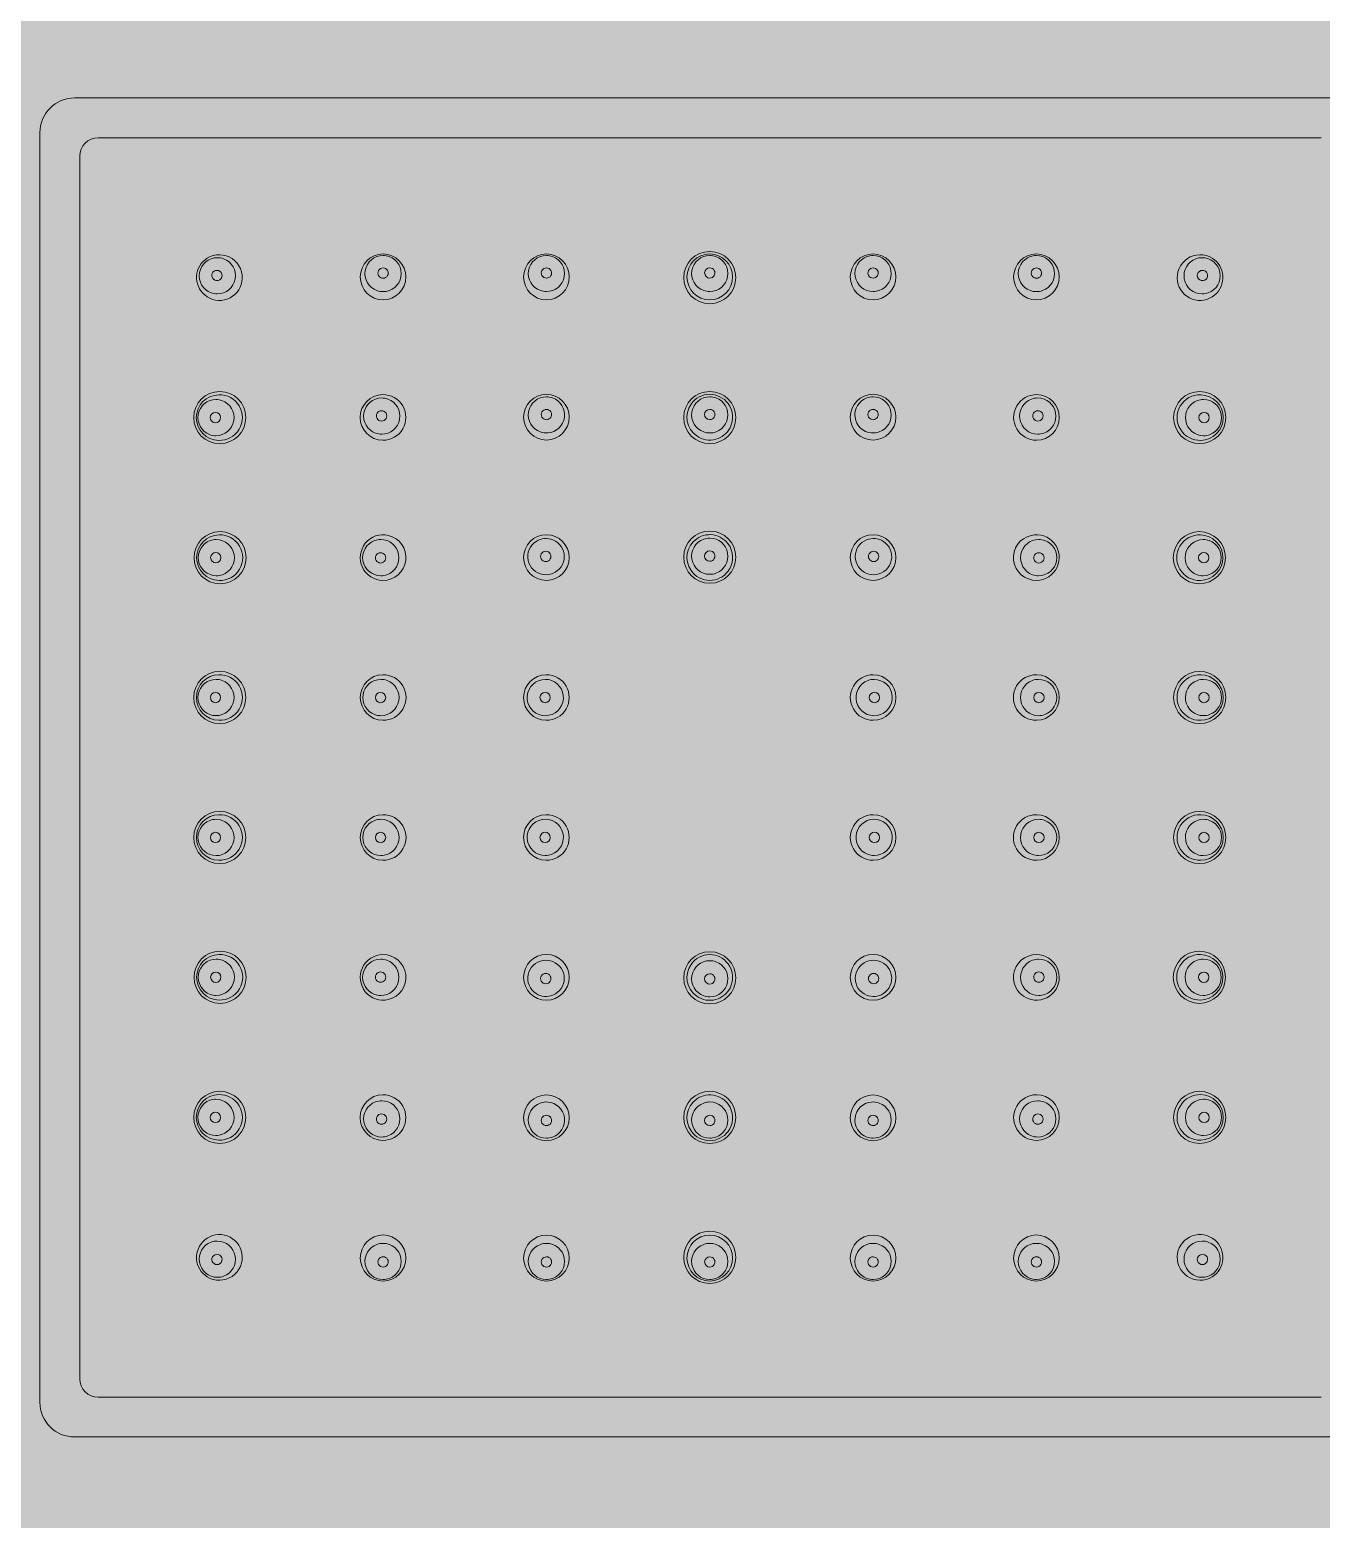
# Model space of a CAD drawing. Header units: metres. Extents: x 113 to 2416, y -346 to 476.
# Drawn here: x 223.4146 to 223.5, y -164.1676 to -164.069 of the extents above; entities that cross this region are included whole.
import ezdxf

# ---------------------------------------------------------------- set-up
doc = ezdxf.new("R2010")
doc.units = ezdxf.units.M
doc.linetypes.add('0', pattern=[0])
doc.layers.get('0').update_dxf_attribs({"color": 250, "linetype": '0', "lineweight": 20})
doc.layers.add('baños', color=140, linetype='Continuous', lineweight=0)
doc.layers.add('SE-3', color=253, linetype='Continuous', lineweight=5)
doc.styles.get("Standard").update_dxf_attribs({"font": 'arial.ttf', "height": 0.1875})

# ---------------------------------------------------------------- blocks, each defined once
blk = doc.blocks.new('A$C3bae67db')
at = {"layer": 'baños'}
for p, q in [((0.05567767941755619, 0.142043857970684), (0.05567767969631632, 0.05795731748658994)), ((0.1443225757108735, 0.142043857970684), (0.1443225754321134, 0.05795731748658994)), ((0.05830638234982644, 0.1404659088862488), (0.05830638234982644, 0.05953413947369057)), ((0.1416938727786032, 0.1404659088862488), (0.1416938727786032, 0.05953413947369057)), ((0.05953425239812304, 0.05830626942536554), (0.1404660027303066, 0.05830626942536554)), ((0.05795743052766511, 0.05567756672882496), (0.1420428246007646, 0.05567756672882496))]:
    blk.add_line(p, q, dxfattribs=at)
for centre, radius in [((0.0768350682250798, 0.1324260433361175), 0.001726273626168971), ((0.0861115584927461, 0.1324036510537141), 0.001726273626168971), ((0.09536712332959496, 0.1324260433361175), 0.001726273626168971), ((0.1046331317988347, 0.1324260433361175), 0.001726273626168971), ((0.1138886966356836, 0.1324036510537141), 0.001726273626168971), ((0.1231651869033499, 0.1324260433361175), 0.001726273626168971), ((0.09537011069431856, 0.1108947767265462), 0.0003427381330779128), ((0.1046301444341111, 0.1108947767265462), 0.0003427381330779128), ((0.06756904067282221, 0.1000025628189221), 0.001726273626168971), ((0.0768350682250798, 0.1000025628189221), 0.001726273626168971), ((0.08607355345083079, 0.1000025633621178), 0.001726273626168971), ((0.1139267016775989, 0.1000025633621178), 0.001726273626168971), ((0.1231651869033499, 0.1000025628189221), 0.001726273626168971), ((0.1324312144556075, 0.1000025628189221), 0.001726273626168971), ((0.09537011069431856, 0.0891052716333931), 0.0003427381330779128), ((0.1046301444341111, 0.0891052716333931), 0.0003427381330779128), ((0.0768350682250798, 0.0675740050237934), 0.001726273626168971), ((0.0861115584927461, 0.06759639730619682), 0.001726273626168971), ((0.09536712332959496, 0.0675740050237934), 0.001726273626168971), ((0.1046331317988347, 0.0675740050237934), 0.001726273626168971), ((0.1138886966356836, 0.06759639730619682), 0.001726273626168971), ((0.1231651869033499, 0.0675740050237934), 0.001726273626168971)]:
    blk.add_circle(centre, radius, dxfattribs=at)
for centre, radius, start, end in [((0.06757577863658071, 0.132457578697931), 0.001521988814155353, 148.366663832522, 279.4518474387844), ((0.06744956593814777, 0.1325836751423921), 0.001200821812368165, 19.98354941315338, 180.0929165922669), ((0.06755888616902439, 0.1324522226109579), 0.001510474982378461, 39.79127587580216, 147.8576029366483), ((0.06757360806199131, 0.1324412776402468), 0.001506273214753162, 279.6351170446447, 40.46958004635466), ((0.07683595447673497, 0.1324698972235225), 0.001508167584307319, 0.9001850982253351, 179.1011506184335), ((0.07683789637843574, 0.1326707190876775), 0.001202478864778748, 20.04951967974894, 179.640957565026), ((0.08611067224109092, 0.1324475049410907), 0.001508167584307319, 0.8988493815665013, 179.0998149017747), ((0.08610873033916278, 0.1326483268052456), 0.001202478864778748, 0.3590424349740219, 159.9504803202511), ((0.09536732368673029, 0.1324678004718223), 0.001508175294152605, 0.896473032322938, 179.1038122815197), ((0.09536844225425511, 0.13266643263281), 0.001202467430117421, 20.04733987539626, 179.6512744404281), ((0.1046329314416994, 0.1324678004718223), 0.001508175294152605, 0.8961877184802615, 179.1035269676771), ((0.1046318128741746, 0.13266643263281), 0.001202467430117421, 0.3487255595719368, 159.9526601246038), ((0.1138895828873387, 0.1324475049410907), 0.001508167584307319, 0.9001850982253351, 179.1011506184335), ((0.1138915247892669, 0.1326483268052456), 0.001202478864778748, 20.04951967974894, 179.640957565026), ((0.1231643006516947, 0.1324698972235225), 0.001508167584307319, 0.8988493815665013, 179.0998149017747), ((0.1231623587499939, 0.1326707190876775), 0.001202478864778748, 0.3590424349740219, 159.9504803202511), ((0.1324266470664384, 0.1324412776402468), 0.001506273214753162, 139.5304199536453, 260.3648829553553), ((0.1324413689594053, 0.1324522226109579), 0.001510474982378461, 32.1423970633517, 140.2087241241978), ((0.1325506891902819, 0.1325836751423921), 0.001200821812368165, 359.9070834077331, 160.0164505868466), ((0.132424476491849, 0.132457578697931), 0.001521988814155353, 260.5481525612156, 31.633336167478), ((0.06744492393198698, 0.1325816052425566), 0.00119617823364954, 179.9941310564692, 199.6485422794375), ((0.06744739869321847, 0.1325884322095234), 0.001200817506817739, 199.9156134316533, 0.09317299457435906), ((0.06742947758010587, 0.1326069054866466), 0.0003417448353014675, 144.1962748123012, 216.5408433824308), ((0.06743122423284831, 0.1326063921405805), 0.0003434622621792048, 80.36180667197289, 144.2972788445857), ((0.06742879027405024, 0.1326072964444833), 0.0003414261719296849, 216.6622272733104, 290.466407909324), ((0.06743161916568852, 0.1326093671298381), 0.000340463161306216, 6.43826669501083, 80.34350834063362), ((0.06742884736917176, 0.1326092437337465), 0.0003432313649668054, 290.3438179429309, 6.406851776727837), ((0.06745204315046749, 0.1325905084226164), 0.001196171468180108, 359.9940856858029, 19.71649711018825), ((0.07683599266800911, 0.1324400996429844), 0.001508967363600021, 177.9698192432843, 2.177052033884066), ((0.07682412820707896, 0.1326783000023326), 0.001188687084480606, 180.0022010002266, 199.6794990756158), ((0.0768361336767498, 0.1326856574057658), 0.001202472454991783, 199.8169514147223, 359.6410310933491), ((0.07683718307652043, 0.1327118830991409), 0.0003427216785174244, 0.3254488414049065, 179.6683356267581), ((0.07683718328979694, 0.1327158136802709), 0.0003427216785175545, 180.3254488415971, 359.6683356265643), ((0.07684987977717128, 0.1326780761858615), 0.001188702755491038, 0.00229199929753495, 19.9144172177911), ((0.08611063404958941, 0.1324177073605526), 0.001508967363600021, 177.8229479661159, 2.030180756715632), ((0.08609674694065461, 0.1326556839034581), 0.001188702755491038, 160.0855827822089, 179.9977080007025), ((0.0861104930410761, 0.1326632651233624), 0.001202472454991783, 180.358968906651, 340.1830485852777), ((0.08610944364107809, 0.1326894908167375), 0.0003427216785174244, 0.3316643732419094, 179.6745511585951), ((0.08610944342802895, 0.1326934213978674), 0.0003427216785175545, 180.3316643734357, 359.6745511584029), ((0.08612249851051956, 0.1326559077199008), 0.001188687084480606, 340.3205009243842, 359.9977989997734), ((0.09536732375926249, 0.1324387187907732), 0.001508910434373833, 177.9996003974604, 2.000684916435894), ((0.09535497519681257, 0.1326737943519944), 0.001188978101211688, 180.0020748071833, 199.6793677201801), ((0.09536676056376336, 0.1326806855676281), 0.001202398407140004, 199.7994449916714, 359.6681591336498), ((0.09536760707254643, 0.1327070384189639), 0.0003427214496652206, 0.3198416913579096, 179.6787560475), ((0.09536760711961279, 0.1327108731286089), 0.0003427214496676189, 180.3198417624976, 359.6787559762951), ((0.09538014580965637, 0.1326736768283112), 0.001188992995398989, 0.002160217887124121, 19.91273335855645), ((0.1046329313691672, 0.1324387187907732), 0.001508910434373833, 177.9993150835641, 2.000399602539628), ((0.1046201093187733, 0.1326736768283112), 0.001188992995398989, 160.0872666414435, 179.9978397821129), ((0.1046334945648937, 0.1326806855676281), 0.001202398407140004, 180.3318408663502, 340.2005550083285), ((0.1046326480558832, 0.1327070384189639), 0.0003427214496652206, 0.3212439525000475, 179.6801583086421), ((0.1046326480088169, 0.1327108731286089), 0.0003427214496676189, 180.3212440237049, 359.6801582375024), ((0.1046452799316171, 0.1326737943519944), 0.001188978101211688, 340.3206322798199, 359.9979251928167), ((0.1138896210788403, 0.1324177073605526), 0.001508967363600021, 177.9698192432843, 2.177052033884066), ((0.1138777566179101, 0.1326559077199008), 0.001188687084480606, 180.0022010002266, 199.6794990756158), ((0.1138897620873536, 0.1326632651233624), 0.001202472454991783, 199.8169514147223, 359.6410310933491), ((0.1138908114873516, 0.1326894908167375), 0.0003427216785174244, 0.3254488414049065, 179.6683356267581), ((0.1138908117004007, 0.1326934213978674), 0.0003427216785175545, 180.3254488415971, 359.6683356265643), ((0.1139035081880024, 0.1326556839034581), 0.001188702755491038, 0.00229199929753495, 19.9144172177911), ((0.1231642624604206, 0.1324400996429844), 0.001508967363600021, 177.8229479661159, 2.030180756715632), ((0.1231503753512584, 0.1326780761858615), 0.001188702755491038, 160.0855827822089, 179.9977080007025), ((0.1231641214516799, 0.1326856574057658), 0.001202472454991783, 180.358968906651, 340.1830485852777), ((0.1231630720519092, 0.1327118830991409), 0.0003427216785174244, 0.3316643732419094, 179.6745511585951), ((0.1231630718386327, 0.1327158136802709), 0.0003427216785175545, 180.3316643734357, 359.6745511584029), ((0.1231761269213507, 0.1326783000023326), 0.001188687084480606, 340.3205009243842, 359.9977989997734), ((0.1325528564352112, 0.1325884322095234), 0.001200817506817739, 179.9068270054256, 340.0843865683467), ((0.1325482119779622, 0.1325905084226164), 0.001196171468180108, 160.2835028898118, 180.0059143141971), ((0.1325714077592579, 0.1326092437337465), 0.0003432313649668054, 173.5931482232722, 249.6561820570691), ((0.1325686359629685, 0.1326093671298381), 0.000340463161306216, 99.65649165936632, 173.5617333049892), ((0.1325714648543794, 0.1326072964444833), 0.0003414261719296849, 249.5335920906758, 323.3377727266896), ((0.1325690308955814, 0.1326063921405805), 0.0003434622621792048, 35.70272115541425, 99.63819332802713), ((0.1325707775483238, 0.1326069054866466), 0.0003417448353014675, 323.4591566175691, 35.80372518769882), ((0.1325553311964427, 0.1325816052425566), 0.00119617823364954, 340.3514577205625, 0.005868943530813565), ((0.0675262201329474, 0.1216022853915248), 0.001523564837230641, 0.572643303545837, 179.4250678076633), ((0.06730147437173173, 0.1216258576544575), 0.00119389333313216, 19.32997812112687, 180.3589489030435), ((0.07682554874776315, 0.121623541393852), 0.001510641993610608, 0.5139883427186024, 179.4190526749139), ((0.07673755557897266, 0.1217059849352253), 0.001200928035992184, 19.83266307732577, 180.07419896696), ((0.08610123918919044, 0.1216200011498572), 0.001509211767642307, 0.7561059737710158, 193.171467770371), ((0.08610701457195091, 0.1217689559613504), 0.001200928035992184, 359.92580103304, 160.1673369226743), ((0.09536749544457734, 0.1216208806547101), 0.001508369991397104, 0.7108807457131594, 179.2900072567805), ((0.0953689405916407, 0.1217577368242573), 0.001201973046303671, 19.915328080069, 179.8397393457669), ((0.1046327596838523, 0.1216208806547101), 0.001508369991397104, 0.7099927432194744, 179.2891192542869), ((0.104631314536789, 0.1217577368242573), 0.001201973046303671, 0.1602606542315242, 160.084671919931), ((0.1138990159392392, 0.1216200011498572), 0.001509211767642307, 346.828532229629, 179.243894026229), ((0.1138932405564788, 0.1217689559613504), 0.001200928035992184, 19.83266307732577, 180.07419896696), ((0.1231747063806665, 0.121623541393852), 0.001510641993610608, 0.5809473250861245, 179.4860116572814), ((0.123262699549457, 0.1217059849352253), 0.001200928035992184, 359.92580103304, 160.1673369226743), ((0.1324740349954823, 0.1216022853915248), 0.001523564837230641, 0.5749321923366639, 179.4273566964525), ((0.1326987807566979, 0.1216258576544575), 0.00119389333313216, 359.6410510969565, 160.6700218788731), ((0.06752622073366865, 0.1216323613833694), 0.001523560504830024, 180.5561373689593, 359.441573742277), ((0.06731527943469473, 0.1216183202511658), 0.00120767496975197, 179.997253034212, 199.4671047486143), ((0.06730323483333223, 0.1216110324051769), 0.001193893552601191, 199.3299870384885, 0.3617157200806724), ((0.06726664149067574, 0.121620538979748), 0.0003407760450880885, 359.6804184145589, 180.3259849812832), ((0.06726664170508911, 0.121616699387026), 0.0003407760450881728, 179.6804184144938, 0.3259849813467099), ((0.0672894296246227, 0.1216185695606313), 0.001207674969753276, 0, 19.46710473996738), ((0.07682554912815931, 0.1216241922170909), 0.001510635915196017, 179.4437361404923, 0.4893048771358387), ((0.07673634930023354, 0.1217044297143204), 0.00119972075021922, 180, 199.6894084976491), ((0.07673669497097535, 0.1217070845143482), 0.001200943033476937, 199.8031047080196, 0.06684714840780348), ((0.0767229938655305, 0.1217197312221217), 0.0003424123588573842, 0.09251265869286474, 180.098022152865), ((0.07672299392032755, 0.1217196982979019), 0.0003424123588572697, 180.092512941707, 0.09802186985085153), ((0.07673791822156772, 0.1217085495881847), 0.001199718968097798, 359.996946844907, 19.72332169044368), ((0.08610270852994972, 0.1216079714776228), 0.001507949430811743, 192.7136886774853, 1.213885066650693), ((0.08610787517994822, 0.1217700555404733), 0.001200943033476937, 179.9331528515922, 340.1968952919805), ((0.08610665192958322, 0.1217715206143097), 0.001199718968097798, 160.2766783095563, 180.003053155093), ((0.08612157628539308, 0.1217827022482467), 0.0003424123588573842, 359.901977847135, 179.9074873413072), ((0.08612157623059602, 0.1217826693240269), 0.0003424123588572697, 179.9019781301492, 359.907487058293), ((0.08610822085069003, 0.1217674007404455), 0.00119972075021922, 340.3105915023508, 0), ((0.09536749553893742, 0.1216085475080533), 0.001508573317714411, 178.8216237899946, 1.179264308856052), ((0.09536296503841868, 0.1217611156787015), 0.001195992791243886, 180.0008071647798, 199.7035512946327), ((0.09536814589654341, 0.1217643825555044), 0.00120197248215199, 199.7668953392953, 359.839403913317), ((0.09536871331505381, 0.1217836400394319), 0.000342717117449731, 0.1414165953508873, 179.8545204967726), ((0.09536871337598996, 0.1217853561187425), 0.0003427171174496419, 180.1414165954144, 359.854520496644), ((0.0953741167763269, 0.1217609961774073), 0.001195996880989198, 0.0008305610141249543, 19.85298930787151), ((0.1046327595894923, 0.1216085475080533), 0.001508573317714411, 178.820735691144, 1.178376210005465), ((0.1046261383523301, 0.1217609961774073), 0.001195996880989198, 160.1470106921285, 179.9991694389859), ((0.1046321092318863, 0.1217643825555044), 0.00120197248215199, 180.160596086683, 340.2331046607047), ((0.1046315418133759, 0.1217836400394319), 0.000342717117449731, 0.1454795032273842, 179.8585834046491), ((0.1046315417524397, 0.1217853561187425), 0.0003427171174496419, 180.145479503356, 359.8585834045856), ((0.104637290090011, 0.1217611156787015), 0.001195992791243886, 340.2964487053673, 359.9991928352202), ((0.1138975465984799, 0.1216079714776228), 0.001507949430811743, 178.7861149333493, 347.2863113225147), ((0.1138920342777396, 0.1217674007404455), 0.00119972075021922, 180, 199.6894084976491), ((0.1138923799484814, 0.1217700555404733), 0.001200943033476937, 199.8031047080196, 0.06684714840780348), ((0.1138786788430366, 0.1217827022482467), 0.0003424123588573842, 0.09251265869286474, 180.098022152865), ((0.1138786788978337, 0.1217826693240269), 0.0003424123588572697, 180.092512941707, 0.09802186985085153), ((0.1138936031990738, 0.1217715206143097), 0.001199718968097798, 359.996946844907, 19.72332169044368), ((0.1231747060002704, 0.1216241922170909), 0.001510635915196017, 179.5106951228642, 0.5562638595076828), ((0.1232635601574543, 0.1217070845143482), 0.001200943033476937, 179.9331528515922, 340.1968952919805), ((0.1232623369068619, 0.1217085495881847), 0.001199718968097798, 160.2766783095563, 180.003053155093), ((0.1232772612628992, 0.1217197312221217), 0.0003424123588573842, 359.901977847135, 179.9074873413072), ((0.1232772612081021, 0.1217196982979019), 0.0003424123588572697, 179.9019781301492, 359.907487058293), ((0.1232639058281961, 0.1217044297143204), 0.00119972075021922, 340.3105915023508, 0), ((0.132474034394761, 0.1216323613833694), 0.001523560504830024, 180.5584262577229, 359.4438626310407), ((0.1326970202950974, 0.1216110324051769), 0.001193893552601191, 179.6382842799193, 340.6700129615115), ((0.1327108255040343, 0.1216185695606313), 0.001207674969753276, 160.5328952600326, 180), ((0.1327336134233406, 0.121616699387026), 0.0003407760450881728, 179.6740150186533, 0.3195815855062213), ((0.1327336136377539, 0.121620538979748), 0.0003407760450880885, 359.6740150187168, 180.3195815854411), ((0.1326849756937349, 0.1216183202511658), 0.00120767496975197, 340.5328952513857, 0.00274696578805152), ((0.06752527855149992, 0.1107919070824366), 0.001523803867774046, 0.5837768436947157, 179.4152251325285), ((0.06729877940477991, 0.110815379393209), 0.001193765217027741, 19.32207136788142, 180.363403610891), ((0.07680929608221732, 0.1108008638764133), 0.001515211808342921, 0.2639760559234214, 179.7336847053708), ((0.07665652931444811, 0.110812731748176), 0.001198002720139636, 19.54098254232294, 180.1675718781783), ((0.08610443670789891, 0.1108022639173427), 0.001515211808342921, 0.2663152946292405, 179.7360239440766), ((0.08603844434941266, 0.1108412584590255), 0.001201160736598691, 147.0834398431392, 202.9431687113481), ((0.08603844434895791, 0.110841258458656), 0.001201160737011495, 8.702909777498146, 147.0834398944907), ((0.09536732874329346, 0.1108130466571069), 0.001508175096699564, 0.3875553460212671, 179.6135214827309), ((0.0953710932307672, 0.1108833412553665), 0.001200198361899698, 199.7612507028317, 179.9592501936951), ((0.1046329263851362, 0.1108130466571069), 0.001508175096699564, 0.386478517269135, 179.6124446539788), ((0.1046291618976625, 0.1108833412553665), 0.001200198361899698, 0.04074980630490895, 340.2387492971683), ((0.1138958184205308, 0.1108022639173427), 0.001515211808342921, 0.2639760559234214, 179.7336847053708), ((0.1139618107794718, 0.110841258458656), 0.001201160737011495, 32.91656010550926, 171.2970902225019), ((0.113961810779017, 0.1108412584590255), 0.001201160736598691, 337.0568312886519, 32.91656015686085), ((0.1231909590462124, 0.1108008638764133), 0.001515211808342921, 0.2663152946292405, 179.7360239440766), ((0.1233437258139816, 0.110812731748176), 0.001198002720139636, 359.8324281218217, 160.4590174576771), ((0.1324749765769297, 0.1107919070824366), 0.001523803867774046, 0.5847748674714536, 179.4162231563053), ((0.1327014757236498, 0.110815379393209), 0.001193765217027741, 359.636596389109, 160.6779286321186), ((0.06752527882002823, 0.1108227180483183), 0.001523801172583426, 180.5737534540958, 359.4252485220948), ((0.06731282925346704, 0.11080775025669), 0.001207791056576054, 179.9972663805075, 199.4636292666915), ((0.06730058426768437, 0.1108002946866904), 0.001193765215403577, 199.3220712593833, 0.3634045924781659), ((0.06726369211531846, 0.1108098626395062), 0.0003407458622599414, 6.35093158794635e-11, 180.3292931579268), ((0.06726370329096198, 0.1108059736208347), 0.0003407568798300127, 179.6753688899595, 0.6539242679389679), ((0.06728653441490451, 0.1108079238233515), 0.001207791059114692, 359.9972673894018, 19.46362924008448), ((0.07680929635802158, 0.1108143751269139), 0.001515209523409549, 180.2445972809356, 359.7530634803589), ((0.07666289127263326, 0.1108091962723208), 0.001204359554630129, 179.9984916965057, 199.6016971446696), ((0.07665732812273518, 0.1108058676051584), 0.001198002774692498, 199.5409847640694, 355.6504272075318), ((0.07663254866423586, 0.1108104583463714), 0.0003418119665339049, 359.8552793012769, 180.1515735499855), ((0.07663254876996461, 0.1108086907326467), 0.0003418119665338834, 179.8552793012768, 0.1515735499854856), ((0.07664612589400122, 0.1108081331269872), 0.001209345381516621, 355.5836531630925, 19.58144326290454), ((0.08610443643209464, 0.1108157751678434), 0.001515209523409549, 180.2469365196411, 359.7554027190644), ((0.08602225566772859, 0.1108489768958449), 0.0003418119665339049, 359.8484264500146, 180.1447206987231), ((0.08602225556199983, 0.1108472092820918), 0.0003418119665338834, 179.8484264500145, 0.1447206987231602), ((0.08603844435623387, 0.1108412584572918), 0.001201160729709154, 337.4823809651804, 8.702909875497538), ((0.0953673287696688, 0.1108102539195883), 0.001508196546264781, 179.5074288684401, 0.4936479602929344), ((0.09529917106959829, 0.110863793062741), 0.001128460337495796, 178.9640748255869, 199.9974153185455), ((0.1046329263587609, 0.1108102539195883), 0.001508196546264781, 179.5063520397071, 0.4925711315599271), ((0.1047010840588314, 0.110863793062741), 0.001128460337495796, 340.0025846814546, 1.035925174413134), ((0.113895818696335, 0.1108157751678434), 0.001515209523409549, 180.2445972809356, 359.7530634803589), ((0.1139618107721958, 0.1108412584572918), 0.001201160729709154, 171.2970901245025, 202.5176190348197), ((0.1139779994607011, 0.1108489768958449), 0.0003418119665339049, 359.8552793012769, 180.1515735499855), ((0.1139779995664298, 0.1108472092820918), 0.0003418119665338834, 179.8552793012768, 0.1515735499854856), ((0.1231909587704081, 0.1108143751269139), 0.001515209523409549, 180.2469365196411, 359.7554027190644), ((0.1233541292344285, 0.1108081331269872), 0.001209345381516621, 160.4185567370955, 184.4163468369073), ((0.1233429270056945, 0.1108058676051584), 0.001198002774692498, 184.3495727924682, 340.4590152359306), ((0.1233677064641938, 0.1108104583463714), 0.0003418119665339049, 359.8484264500146, 180.1447206987231), ((0.1233677063584651, 0.1108086907326467), 0.0003418119665338834, 179.8484264500145, 0.1447206987231602), ((0.1233373638557964, 0.1108091962723208), 0.001204359554630129, 340.3983028553304, 0.00150830349425744), ((0.1324749763084014, 0.1108227180483183), 0.001523801172583426, 180.5747514779052, 359.4262465459042), ((0.1326996708607453, 0.1108002946866904), 0.001193765215403577, 179.6365954075218, 340.6779287406165), ((0.1327137207135252, 0.1108079238233515), 0.001207791059114692, 160.5363707599155, 180.0027326105982), ((0.1327365518374677, 0.1108059736208347), 0.0003407568798300127, 179.346075732061, 0.324631110040522), ((0.1327365630131112, 0.1108098626395062), 0.0003407458622599414, 359.6707068420732, 179.9999999999365), ((0.13268742587519, 0.11080775025669), 0.001207791056576054, 340.5363707333084, 0.002733619492575247), ((0.08603850400498914, 0.1108251943206753), 0.001195045438537086, 202.2327774254911, 338.1927723495052), ((0.1139617511234405, 0.1108251943206753), 0.001195045438537086, 201.8072276504948, 337.7672225745089), ((0.06752492246909014, 0.09998721846408642), 0.00152379913724904, 0.4815084169714707, 179.5184915830285), ((0.06729974801027083, 0.1000101427001923), 0.001193729488785252, 359.5143326426547, 160.681163080058), ((0.07680050007337513, 0.1000014306518366), 0.001506514668338149, 126.6365019344265, 180.0534909585633), ((0.07665631512116988, 0.1000060685709556), 0.001197938431549503, 359.8323604302385, 160.4660116733307), ((0.07680935043521231, 0.0999902052850743), 0.00152080370815291, 62.66042759306035, 126.6516953464654), ((0.0768158139161983, 0.1000000324133552), 0.001509106328667489, 15.44699995191785, 62.70706108587409), ((0.08609280775971229, 0.1000000329565509), 0.001509106328667489, 117.2929389141259, 164.5530000480822), ((0.08601186279378226, 0.1000060691141798), 0.001197938431549503, 19.53398832666936, 180.1676395697615), ((0.08609927124069827, 0.09999020582829843), 0.00152080370815291, 53.34830465353465, 117.3395724069396), ((0.08610812160253545, 0.1000014311950324), 0.001506514668338149, 359.9465090414367, 53.3634980655735), ((0.1138921335258942, 0.1000014311950324), 0.001506514668338149, 126.6365019344265, 180.0534909585633), ((0.1139883923346474, 0.1000060691141798), 0.001197938431549503, 359.8323604302385, 160.4660116733307), ((0.1139009838877314, 0.09999020582829843), 0.00152080370815291, 62.66042759306035, 126.6516953464654), ((0.1139074473687174, 0.1000000329565509), 0.001509106328667489, 15.44699995191785, 62.70706108587409), ((0.1231844412122314, 0.1000000324133552), 0.001509106328667489, 117.2929389141259, 164.5530000480822), ((0.1233439400072598, 0.1000060685709556), 0.001197938431549503, 19.53398832666936, 180.1676395697615), ((0.1231909046932174, 0.0999902052850743), 0.00152080370815291, 53.34830465353465, 117.3395724069396), ((0.1231997550550545, 0.1000014306518366), 0.001506514668338149, 359.9465090414367, 53.3634980655735), ((0.1324753326595669, 0.09998721846408642), 0.00152379913724904, 0.4815084169714707, 179.5184915830285), ((0.1327005071181588, 0.1000101427001923), 0.001193729488785252, 19.31883691994197, 180.4856673573453), ((0.06752492246909014, 0.1000179995156927), 0.001523851350039296, 180.6758761340693, 359.3241238659307), ((0.0672976013526636, 0.09999550554436354), 0.001194191915340333, 179.7832012068268, 340.6623966942979), ((0.06733929721934828, 0.09999552636644893), 0.001235887417606161, 160.6482721695431, 179.7914807641896), ((0.06726274891474304, 0.1000045086041936), 0.0003407503923429775, 359.2459407059762, 180.7540592940236), ((0.06726274891474304, 0.1000005923474347), 0.0003407213562947965, 180.0955432162111, 359.9044567837889), ((0.06728559987385552, 0.1000025060600578), 0.001207837290240649, 340.537568001467, 359.8822677890739), ((0.07680047862771744, 0.1000036135259492), 0.001506496842203655, 180.1365117840078, 235.2142598131893), ((0.0766619757325202, 0.1000025931878596), 0.001204436081000226, 160.4002387764176, 180.1222094087611), ((0.07665547595178168, 0.09999905347057592), 0.001197933953633447, 179.9535721002179, 340.4661922248824), ((0.0766313511673502, 0.1000034532294691), 0.0003418063086853633, 359.4251909468629, 180.574809053137), ((0.0766313511673502, 0.1000016607745167), 0.0003417930261405343, 180.2743482528581, 359.7256517471419), ((0.07664981364308687, 0.1000025335788948), 0.001204434782080665, 340.4002334721913, 0.001426747796174793), ((0.07682200609218626, 0.100002391987168), 0.001502509496179472, 325.0549561738853, 15.42316380291073), ((0.08608661558372432, 0.1000023925303921), 0.001502509496179472, 164.5768361970892, 214.9450438261147), ((0.08601836427186527, 0.1000025341220905), 0.001204434782080665, 179.9985732522038, 199.5997665278087), ((0.08601270196317046, 0.09999905401377163), 0.001197933953633447, 199.5338077751176, 0.04642789978211763), ((0.0860008266408272, 0.1000034537726933), 0.0003418063086853633, 359.4251909468629, 180.574809053137), ((0.0860008266408272, 0.1000016613177408), 0.0003417930261405343, 180.2743482528581, 359.7256517471419), ((0.08610814304819314, 0.1000036140691734), 0.001506496842203655, 304.7857401868107, 359.8634882159906), ((0.08600620218243193, 0.1000025937310554), 0.001204436081000226, 359.8777905912389, 19.59976122358242), ((0.1138921120802365, 0.1000036140691734), 0.001506496842203655, 180.1365117840078, 235.2142598131893), ((0.1139940529459977, 0.1000025937310554), 0.001204436081000226, 160.4002387764176, 180.1222094087611), ((0.1139875531652592, 0.09999905401377163), 0.001197933953633447, 179.9535721002179, 340.4661922248824), ((0.1139994284876025, 0.1000034537726933), 0.0003418063086853633, 359.4251909468629, 180.574809053137), ((0.1139994284876025, 0.1000016613177408), 0.0003417930261405343, 180.2743482528581, 359.7256517471419), ((0.1139818908565644, 0.1000025341220905), 0.001204434782080665, 340.4002334721913, 0.001426747796174793), ((0.1139136395447053, 0.1000023925303921), 0.001502509496179472, 325.0549561738853, 15.42316380291073), ((0.1231782490362434, 0.100002391987168), 0.001502509496179472, 164.5768361970892, 214.9450438261147), ((0.1233504414853428, 0.1000025335788948), 0.001204434782080665, 179.9985732522038, 199.5997665278087), ((0.1233447791768754, 0.09999905347057592), 0.001197933953633447, 199.5338077751176, 0.04642789978211763), ((0.1233689039610795, 0.1000034532294691), 0.0003418063086853633, 359.4251909468629, 180.574809053137), ((0.1233689039610795, 0.1000016607745167), 0.0003417930261405343, 180.2743482528581, 359.7256517471419), ((0.1231997765007122, 0.1000036135259492), 0.001506496842203655, 304.7857401868107, 359.8634882159906), ((0.1233382793959095, 0.1000025931878596), 0.001204436081000226, 359.8777905912389, 19.59976122358242), ((0.1324753326595669, 0.1000179995156927), 0.001523851350039296, 180.6758761340693, 359.3241238659307), ((0.1327146552545742, 0.1000025060600578), 0.001207837290240649, 180.1177322109262, 199.462431998533), ((0.1327026537757661, 0.09999550554436354), 0.001194191915340333, 199.3376033057018, 0.2167987931731728), ((0.1327375062136866, 0.1000045086041936), 0.0003407503923429775, 359.2459407059762, 180.7540592940236), ((0.1327375062136866, 0.1000005923474347), 0.0003407213562947965, 180.0955432162111, 359.9044567837889), ((0.1326609579090814, 0.09999552636644893), 0.001235887417606161, 0.2085192358103739, 19.35172783045692), ((0.07680913716711757, 0.1000129524994904), 0.001519107682017091, 235.1470028587918, 325.0064798470243), ((0.08609948450879301, 0.1000129530427145), 0.001519107682017091, 214.9935201529758, 304.8529971412081), ((0.1139007706196367, 0.1000129530427145), 0.001519107682017091, 235.1470028587918, 325.0064798470243), ((0.1231911179613121, 0.1000129524994904), 0.001519107682017091, 214.9935201529758, 304.8529971412081), ((0.06752527882002823, 0.08917733031159258), 0.001523801172583426, 0.5747514779052038, 179.4262465459042), ((0.06730058426768437, 0.08919975367322053), 0.001193765215403577, 359.6365954075218, 160.6779287406165), ((0.07680929635802158, 0.08918567323299698), 0.001515209523409549, 0.2469365196410936, 179.7554027190644), ((0.07665732812273518, 0.0891941807547525), 0.001198002774692498, 4.349572792468204, 160.4590152359306), ((0.08610443643209464, 0.08918427319206756), 0.001515209523409549, 0.244597280935595, 179.7530634803589), ((0.08603850400498914, 0.08917485403923564), 0.001195045438537086, 21.80722765049478, 157.7672225745089), ((0.0953673287696688, 0.0891897944403226), 0.001508196546264781, 359.5063520397071, 180.4925711315599), ((0.0953710932307672, 0.08911670710454445), 0.001200198361899698, 180.0407498063049, 160.2387492971683), ((0.1046329263587609, 0.0891897944403226), 0.001508196546264781, 359.5074288684401, 180.4936479602929), ((0.1046291618976625, 0.08911670710454445), 0.001200198361899698, 19.76125070283169, 359.9592501936951), ((0.113895818696335, 0.08918427319206756), 0.001515209523409549, 0.2469365196410936, 179.7554027190644), ((0.1139617511234405, 0.08917485403923564), 0.001195045438537086, 22.2327774254911, 158.1927723495052), ((0.1231909587704081, 0.08918567323299698), 0.001515209523409549, 0.244597280935595, 179.7530634803589), ((0.1233429270056945, 0.0891941807547525), 0.001198002774692498, 19.54098476406944, 175.6504272075318), ((0.1324749763084014, 0.08917733031159258), 0.001523801172583426, 0.5737534540958034, 179.4252485220948), ((0.1326996708607453, 0.08919975367322053), 0.001193765215403577, 19.32207125938354, 180.3634045924782), ((0.06752527855149992, 0.08920814127750276), 0.001523803867774046, 180.5847748674714, 359.4162231563053), ((0.06729877940477991, 0.08918466896670196), 0.001193765217027741, 179.636596389109, 340.6779286321186), ((0.06731282925346704, 0.08919229810322093), 0.001207791056576054, 160.5363707333084, 180.0027336194925), ((0.06726370329096198, 0.08919407473907626), 0.0003407568798300127, 359.346075732061, 180.3246311100405), ((0.06726369211531846, 0.08919018572040471), 0.0003407458622599414, 179.6707068420732, 359.9999999999364), ((0.06728653441490451, 0.08919212453655945), 0.001207791059114692, 340.5363707599155, 0.002732610598238034), ((0.07680929608221732, 0.08919918448349762), 0.001515211808342921, 180.2663152946292, 359.7360239440766), ((0.07665652931444811, 0.08918731661173496), 0.001198002720139636, 179.8324281218217, 340.459017457677), ((0.07666289127263326, 0.08919085208759014), 0.001204359554630129, 160.3983028553304, 180.0015083034943), ((0.07663254876996461, 0.08919135762729269), 0.0003418119665338834, 359.8484264500146, 180.1447206987231), ((0.07663254866423586, 0.08918959001353954), 0.0003418119665339049, 179.8484264500145, 0.1447206987231602), ((0.07664612589400122, 0.08919191523292369), 0.001209345381516621, 340.4185567370939, 4.416346836907331), ((0.08610443670789891, 0.0891977844425682), 0.001515211808342921, 180.2639760559234, 359.7336847053708), ((0.08603844434941266, 0.08915878990091386), 0.001201160736598691, 157.0568312886519, 212.9165601568608), ((0.08603844434895791, 0.08915878990125492), 0.001201160737011495, 212.9165601055092, 351.2970902225019), ((0.08602225556199983, 0.08915283907781912), 0.0003418119665338834, 359.8552793012769, 180.1515735499855), ((0.08602225566772859, 0.0891510714640944), 0.0003418119665339049, 179.8552793012768, 0.1515735499854856), ((0.08603844435623387, 0.08915878990261916), 0.001201160729709154, 351.2970901245022, 22.51761903481964), ((0.09536732874329346, 0.08918700170280403), 0.001508175096699564, 180.3864785172691, 359.6124446539787), ((0.09529917106959829, 0.08913625529719837), 0.001128460337495796, 160.0025846814546, 181.0359251744131), ((0.1046329263851362, 0.08918700170280403), 0.001508175096699564, 180.3875553460212, 359.6135214827309), ((0.1047010840588314, 0.08913625529719837), 0.001128460337495796, 358.9640748255869, 19.99741531854547), ((0.1138958184205308, 0.0891977844425682), 0.001515211808342921, 180.2663152946292, 359.7360239440766), ((0.1139618107721958, 0.08915878990261916), 0.001201160729709154, 157.4823809651803, 188.7029098754976), ((0.1139618107794718, 0.08915878990125492), 0.001201160737011495, 188.7029097774981, 327.0834398944908), ((0.1139779994607011, 0.0891510714640944), 0.0003418119665339049, 179.8484264500145, 0.1447206987231602), ((0.1139779995664298, 0.08915283907781912), 0.0003418119665338834, 359.8484264500146, 180.1447206987231), ((0.113961810779017, 0.08915878990091386), 0.001201160736598691, 327.0834398431392, 22.94316871134812), ((0.1231909590462124, 0.08919918448349762), 0.001515211808342921, 180.2639760559234, 359.7336847053708), ((0.1233541292344285, 0.08919191523292369), 0.001209345381516621, 175.5836531630927, 199.5814432629045), ((0.1233437258139816, 0.08918731661173496), 0.001198002720139636, 199.5409825423229, 0.1675718781782871), ((0.1233677063584651, 0.08919135762729269), 0.0003418119665338834, 359.8552793012769, 180.1515735499855), ((0.1233677064641938, 0.08918959001353954), 0.0003418119665339049, 179.8552793012768, 0.1515735499854856), ((0.1233373638557964, 0.08919085208759014), 0.001204359554630129, 359.9984916965058, 19.6016971446696), ((0.1324749765769297, 0.08920814127750276), 0.001523803867774046, 180.5837768436947, 359.4152251325286), ((0.1327137207135252, 0.08919212453655945), 0.001207791059114692, 179.9972673894018, 199.4636292400845), ((0.1327014757236498, 0.08918466896670196), 0.001193765217027741, 199.3220713678814, 0.3634036108910048), ((0.1327365518374677, 0.08919407473907626), 0.0003407568798300127, 359.6753688899595, 180.6539242679389), ((0.1327365630131112, 0.08919018572040471), 0.0003407458622599414, 180.0000000000635, 0.3292931579268081), ((0.13268742587519, 0.08919229810322093), 0.001207791056576054, 359.9972663805075, 19.46362926669158), ((0.06752622073366865, 0.0783676869765415), 0.001523560504830024, 0.5584262577229699, 179.4438626310407), ((0.07682554912815931, 0.07837585614284848), 0.001510635915196017, 359.5106951228642, 180.5562638595077), ((0.08610270852994972, 0.07839207688228811), 0.001507949430811743, 358.7861149333493, 167.2863113225147), ((0.09536749553893742, 0.07839150085185764), 0.001508573317714411, 358.8207356911439, 181.1783762100055), ((0.1046327595894923, 0.07839150085185764), 0.001508573317714411, 358.8216237899945, 181.1792643088561), ((0.1138975465984799, 0.07839207688228811), 0.001507949430811743, 12.71368867748525, 181.2138850666507), ((0.1231747060002704, 0.07837585614284848), 0.001510635915196017, 359.4437361404923, 180.4893048771358), ((0.132474034394761, 0.0783676869765415), 0.001523560504830024, 0.5561373689593011, 179.441573742277), ((0.06730323483333223, 0.07838901595476244), 0.001193893552601191, 359.6382842799194, 160.6700129615116), ((0.07673669497097535, 0.07829296384556272), 0.001200943033476937, 359.9331528515922, 160.1968952919805), ((0.08610787517994822, 0.07822999281943765), 0.001200943033476937, 19.80310470801955, 180.0668471484078), ((0.09536814589654341, 0.07823566580440655), 0.00120197248215199, 0.1605960866830021, 160.2331046607045), ((0.1046321092318863, 0.07823566580440655), 0.00120197248215199, 19.76689533929529, 179.839403913317), ((0.1138923799484814, 0.07822999281943765), 0.001200943033476937, 359.9331528515922, 160.1968952919805), ((0.1232635601574543, 0.07829296384556272), 0.001200943033476937, 19.80310470801955, 180.0668471484078), ((0.1326970202950974, 0.07838901595476244), 0.001193893552601191, 19.32998703848845, 180.3617157200807), ((0.0675262201329474, 0.0783977629684145), 0.001523564837230641, 180.5749321923367, 359.4273566964525), ((0.06730147437173173, 0.07837419070545337), 0.00119389333313216, 179.6410510969565, 340.6700218788732), ((0.06731527943469473, 0.07838172810874511), 0.00120767496975197, 160.5328952513857, 180.002746965788), ((0.06726664149067574, 0.07837950938019134), 0.0003407760450880885, 179.6740150187168, 0.3195815854410826), ((0.06726664170508911, 0.0783833489728849), 0.0003407760450881728, 359.6740150186533, 180.3195815855062), ((0.0672894296246227, 0.07838147879927959), 0.001207674969753276, 340.5328952600327, 0), ((0.07682554874776315, 0.07837650696605891), 0.001510641993610608, 180.5809473250861, 359.4860116572814), ((0.07673755557897266, 0.07829406342468559), 0.001200928035992184, 179.92580103304, 340.1673369226742), ((0.07673634930023354, 0.07829561864559054), 0.00119972075021922, 160.3105915023508, 180), ((0.07672299392032755, 0.07828035006203748), 0.0003424123588572697, 359.9019781301491, 179.907487058293), ((0.0767229938655305, 0.07828031713778927), 0.0003424123588573842, 179.9019778471349, 359.9074873413071), ((0.07673791822156772, 0.07829149877172625), 0.001199718968097798, 340.2766783095563, 0.003053155092960894), ((0.08610123918919044, 0.07838004721005376), 0.001509211767642307, 166.828532229629, 359.243894026229), ((0.08610665192958322, 0.07822852774560118), 0.001199718968097798, 179.996946844907, 199.7233216904437), ((0.08610701457195091, 0.07823109239856052), 0.001200928035992184, 199.8326630773257, 0.07419896695995848), ((0.08612157623059602, 0.078217379035884), 0.0003424123588572697, 0.09251294170702966, 180.0980218698508), ((0.08612157628539308, 0.0782173461116642), 0.0003424123588573842, 180.0925126586928, 0.09802215286506169), ((0.08610822085069003, 0.07823264761946547), 0.00119972075021922, 0, 19.68940849764915), ((0.09536749544457734, 0.07837916770522924), 0.001508369991397104, 180.7099927432195, 359.2891192542868), ((0.09536296503841868, 0.0782389326812094), 0.001195992791243886, 160.2964487053673, 179.9991928352202), ((0.0953689405916407, 0.07824231153565364), 0.001201973046303671, 180.1602606542315, 340.0846719199311), ((0.09536871337598996, 0.0782146922411684), 0.0003427171174496419, 0.1454795033560317, 179.8585834045856), ((0.09536871331505381, 0.07821640832047905), 0.000342717117449731, 180.1454795032274, 359.8585834046492), ((0.0953741167763269, 0.0782390521825036), 0.001195996880989198, 340.1470106921285, 359.9991694389859), ((0.1046327596838523, 0.07837916770522924), 0.001508369991397104, 180.7108807457132, 359.2900072567805), ((0.1046261383523301, 0.0782390521825036), 0.001195996880989198, 180.0008305610141, 199.8529893078715), ((0.104631314536789, 0.07824231153565364), 0.001201973046303671, 199.915328080069, 359.8397393457685), ((0.1046315417524397, 0.0782146922411684), 0.0003427171174496419, 0.1414165954143968, 179.854520496644), ((0.1046315418133759, 0.07821640832047905), 0.000342717117449731, 180.1414165953509, 359.8545204967726), ((0.104637290090011, 0.0782389326812094), 0.001195992791243886, 0.0008071647797915169, 19.70355129463271), ((0.1138990159392392, 0.07838004721005376), 0.001509211767642307, 180.756105973771, 13.17146777037103), ((0.1138932405564788, 0.07823109239856052), 0.001200928035992184, 179.92580103304, 340.1673369226742), ((0.1138920342777396, 0.07823264761946547), 0.00119972075021922, 160.3105915023508, 180), ((0.1138786788430366, 0.0782173461116642), 0.0003424123588573842, 179.9019778471349, 359.9074873413071), ((0.1138786788978337, 0.078217379035884), 0.0003424123588572697, 359.9019781301491, 179.907487058293), ((0.1138936031990738, 0.07822852774560118), 0.001199718968097798, 340.2766783095563, 0.003053155092960894), ((0.1231747063806665, 0.07837650696605891), 0.001510641993610608, 180.5139883427186, 359.4190526749139), ((0.1232623369068619, 0.07829149877172625), 0.001199718968097798, 179.996946844907, 199.7233216904437), ((0.123262699549457, 0.07829406342468559), 0.001200928035992184, 199.8326630773257, 0.07419896695995848), ((0.1232772612081021, 0.07828035006203748), 0.0003424123588572697, 0.09251294170702966, 180.0980218698508), ((0.1232772612628992, 0.07828031713778927), 0.0003424123588573842, 180.0925126586928, 0.09802215286506169), ((0.1232639058281961, 0.07829561864559054), 0.00119972075021922, 0, 19.68940849764915), ((0.1324740349954823, 0.0783977629684145), 0.001523564837230641, 180.5726433035458, 359.4250678076634), ((0.1327108255040343, 0.07838147879927959), 0.001207674969753276, 180, 199.4671047399674), ((0.1326987807566979, 0.07837419070545337), 0.00119389333313216, 199.3299781211269, 0.3589489030434814), ((0.1327336134233406, 0.0783833489728849), 0.0003407760450881728, 359.6804184144938, 180.3259849813467), ((0.1327336136377539, 0.07837950938019134), 0.0003407760450880885, 179.6804184145589, 0.3259849812831996), ((0.1326849756937349, 0.07838172810874511), 0.00120767496975197, 359.997253034212, 19.4671047486143), ((0.06757577863658071, 0.06754246966197996), 0.001521988814155353, 80.54815256121562, 211.633336167478), ((0.06757360806199131, 0.0675587707196641), 0.001506273214753162, 319.5304199536451, 80.36488295535518), ((0.07683599266800911, 0.06755994871695492), 0.001508967363600021, 357.8229479661159, 182.0301807567156), ((0.08611063404958941, 0.06758234099935834), 0.001508967363600021, 357.9698192432843, 182.1770520338841), ((0.09536732375926249, 0.06756132956913774), 0.001508910434373833, 357.9993150835641, 182.0003996025396), ((0.1046329313691672, 0.06756132956913774), 0.001508910434373833, 357.9996003974603, 182.0006849164359), ((0.1138896210788403, 0.06758234099935834), 0.001508967363600021, 357.8229479661159, 182.0301807567156), ((0.1231642624604206, 0.06755994871695492), 0.001508967363600021, 357.9698192432843, 182.1770520338841), ((0.1324266470664384, 0.0675587707196641), 0.001506273214753162, 99.63511704464473, 220.4695800463546), ((0.132424476491849, 0.06754246966197996), 0.001521988814155353, 328.3666638325218, 99.45184743878438), ((0.06744739869321847, 0.06741161615038749), 0.001200817506817739, 359.9068270054257, 160.0843865683467), ((0.0768361336767498, 0.06731439095414515), 0.001202472454991783, 0.3589689066509878, 160.1830485852777), ((0.0861104930410761, 0.06733678323654857), 0.001202472454991783, 19.81695141472233, 179.641031093349), ((0.09536676056376336, 0.06731936279231121), 0.001202398407140004, 0.3318408663501854, 160.2005550083285), ((0.1046334945648937, 0.06731936279231121), 0.001202398407140004, 19.79944499167146, 179.6681591336499), ((0.1138897620873536, 0.06733678323654857), 0.001202472454991783, 0.3589689066509878, 160.1830485852777), ((0.1231641214516799, 0.06731439095414515), 0.001202472454991783, 19.81695141472233, 179.641031093349), ((0.1325528564352112, 0.06741161615038749), 0.001200817506817739, 19.91561343165329, 180.0931729945744), ((0.06744956593814777, 0.06741637321754723), 0.001200821812368165, 179.9070834077331, 340.0164505868464), ((0.06744492393198698, 0.06741844311735434), 0.00119617823364954, 160.3514577205625, 180.0058689435308), ((0.06742947758010587, 0.06739314287329279), 0.0003417448353014675, 143.4591566175692, 215.8037251876988), ((0.06743122423284831, 0.06739365621933047), 0.0003434622621792048, 215.7027211554143, 279.638193328027), ((0.06742879027405024, 0.0673927519154276), 0.0003414261719296849, 69.53359209067591, 143.3377727266896), ((0.06743161916568852, 0.06739068123007286), 0.000340463161306216, 279.6564916593664, 353.5617333049892), ((0.06742884736917176, 0.06739080462619285), 0.0003432313649668054, 353.593148223272, 69.65618205706909), ((0.06745204315046749, 0.06740953993729448), 0.001196171468180108, 340.2835028898117, 0.005914314197119606), ((0.07683595447673497, 0.06753015113638838), 0.001508167584307319, 180.8988493815665, 359.0998149017747), ((0.07682412820707896, 0.06732174835760674), 0.001188687084480606, 160.3205009243842, 179.9977989997734), ((0.07683789637843574, 0.06732932927223345), 0.001202478864778748, 180.359042434974, 339.950480320251), ((0.07683718328979694, 0.06728423467964006), 0.0003427216785175545, 0.3316643734356975, 179.6745511584029), ((0.07683718307652043, 0.06728816526076997), 0.0003427216785174244, 180.3316643732419, 359.6745511585951), ((0.07684987977717128, 0.06732197217404945), 0.001188702755491038, 340.0855827822089, 359.9977080007025), ((0.08611067224109092, 0.06755254341882022), 0.001508167584307319, 180.9001850982251, 359.1011506184335), ((0.08609674694065461, 0.06734436445645287), 0.001188702755491038, 180.0022919992975, 199.9144172177909), ((0.08610873033916278, 0.06735172155466529), 0.001202478864778748, 200.049519679749, 359.640957565026), ((0.08610944342802895, 0.0673066269620719), 0.0003427216785175545, 0.325448841597066, 179.6683356265643), ((0.08610944364107809, 0.06731055754317339), 0.0003427216785174244, 180.3254488414049, 359.6683356267581), ((0.08612249851051956, 0.06734414064001015), 0.001188687084480606, 0.002201000226615922, 19.67949907561579), ((0.09536732368673029, 0.06753224788808865), 0.001508175294152605, 180.8961877184803, 359.1035269676771), ((0.09535497519681257, 0.06732625400791648), 0.001188978101211688, 160.3206322798199, 179.9979251928167), ((0.09536844225425511, 0.06733361572710095), 0.001202467430117421, 180.3487255595719, 339.9526601246038), ((0.09536760711961279, 0.06728917523130207), 0.0003427214496676189, 0.3212440237048805, 179.6801582375024), ((0.09536760707254643, 0.06729300994097542), 0.0003427214496652206, 180.3212439525, 359.6801583086421), ((0.09538014580965637, 0.0673263715315997), 0.001188992995398989, 340.0872666414435, 359.9978397821129), ((0.1046329314416994, 0.06753224788808865), 0.001508175294152605, 180.8964730323229, 359.1038122815197), ((0.1046201093187733, 0.0673263715315997), 0.001188992995398989, 180.0021602178871, 199.9127333585565), ((0.1046318128741746, 0.06733361572710095), 0.001202467430117421, 200.0473398753963, 359.651274440428), ((0.1046326480088169, 0.06728917523130207), 0.0003427214496676189, 0.319841762497594, 179.6787559762952), ((0.1046326480558832, 0.06729300994097542), 0.0003427214496652206, 180.3198416913579, 359.6787560475), ((0.1046452799316171, 0.06732625400791648), 0.001188978101211688, 0.002074807183306674, 19.67936772018006), ((0.1138895828873387, 0.06755254341882022), 0.001508167584307319, 180.8988493815665, 359.0998149017747), ((0.1138777566179101, 0.06734414064001015), 0.001188687084480606, 160.3205009243842, 179.9977989997734), ((0.1138915247892669, 0.06735172155466529), 0.001202478864778748, 180.359042434974, 339.950480320251), ((0.1138908117004007, 0.0673066269620719), 0.0003427216785175545, 0.3316643734356975, 179.6745511584029), ((0.1138908114873516, 0.06731055754317339), 0.0003427216785174244, 180.3316643732419, 359.6745511585951), ((0.1139035081880024, 0.06734436445645287), 0.001188702755491038, 340.0855827822089, 359.9977080007025), ((0.1231643006516947, 0.06753015113638838), 0.001508167584307319, 180.9001850982251, 359.1011506184335), ((0.1231503753512584, 0.06732197217404945), 0.001188702755491038, 180.0022919992975, 199.9144172177909), ((0.1231623587499939, 0.06732932927223345), 0.001202478864778748, 200.049519679749, 359.640957565026), ((0.1231630718386327, 0.06728423467964006), 0.0003427216785175545, 0.325448841597066, 179.6683356265643), ((0.1231630720519092, 0.06728816526076997), 0.0003427216785174244, 180.3254488414049, 359.6683356267581), ((0.1231761269213507, 0.06732174835760674), 0.001188687084480606, 0.002201000226615922, 19.67949907561579), ((0.1325482119779622, 0.06740953993729448), 0.001196171468180108, 179.9940856858028, 199.7164971101882), ((0.1325506891902819, 0.06741637321754723), 0.001200821812368165, 199.9835494131534, 0.09291659226688478), ((0.1325714077592579, 0.06739080462619285), 0.0003432313649668054, 110.3438179429309, 186.4068517767278), ((0.1325686359629685, 0.06739068123007286), 0.000340463161306216, 186.4382666950108, 260.3435083406337), ((0.1325714648543794, 0.0673927519154276), 0.0003414261719296849, 36.66222727331041, 110.4664079093241), ((0.1325690308955814, 0.06739365621933047), 0.0003434622621792048, 260.361806671973, 324.2972788445857), ((0.1325707775483238, 0.06739314287329279), 0.0003417448353014675, 324.1962748123012, 36.54084338243083), ((0.1325553311964427, 0.06741844311735434), 0.00119617823364954, 359.9941310564691, 19.64854227943749), ((0.06755888616902439, 0.06754782574898144), 0.001510474982378461, 212.1423970633515, 320.2087241241978), ((0.1324413689594053, 0.06754782574898144), 0.001510474982378461, 219.7912758758021, 327.8576029366483), ((0.05953425239812304, 0.05953413947369057), 0.001227870048324664, 180.000000010199, 269.9999999974336), ((0.1404660027303066, 0.05953413947369057), 0.001227870048324664, 270.0000000025664, 359.999999989801), ((0.05795630335677515, 0.05795619038922695), 0.002278623939186942, 179.9716592442715, 270.0283426059618), ((0.1420439517716545, 0.05795619038922695), 0.002278623939186942, 269.971657394038, 0.02834075572858865)]:
    blk.add_arc(centre, radius, start, end, dxfattribs=at)
blk = doc.blocks.new('PL BASE 2N NASAS 09')
at = {"layer": 'baños', "xscale": -1, "rotation": 270}
blk.add_blockref('A$C3bae67db', (173.3952946918739, -22.20080044589224), dxfattribs=at)
at = {"layer": 'baños', "linetype": 'Continuous', "flags": 8}
for tag, p in [('MODELNUMBER', (167.1329024166141, -5.630616461235325, 2.857834639711941e-07)), ('TRADENAME', (167.1329024166694, -5.630658418648187, 2.857834639711941e-07)), ('MATERIAL', (167.132902416781, -5.630742991131916, 2.857834639711941e-07)), ('PRODUCT', (167.1329024167253, -5.630700704890165, 2.857834639711941e-07)), ('MODELNUMBER', (168.3076463902173, -5.630616461235325, 2.857834639711941e-07)), ('TRADENAME', (168.3076463902726, -5.630658418648187, 2.857834639711941e-07)), ('MATERIAL', (168.3076463903842, -5.630742991131916, 2.857834639711941e-07)), ('PRODUCT', (168.3076463903285, -5.630700704890165, 2.857834639711941e-07))]:
    blk.add_attdef(tag, p, '', height=2.537174511142602e-05, rotation=180.0000755047861, dxfattribs=at)
at = {"layer": 'baños', "linetype": 'Continuous'}
for tag, p, rotation in [('MODELNUMBER', (169.2428197568918, -19.70646632265289), 180.0000755047722), ('TRADENAME', (169.2427792151639, -19.70642399073245), 180.0000755047722), ('MATERIAL', (169.2430061964403, -19.70633932648513), 180.0000755047722), ('PRODUCT', (169.2430045678992, -19.70638165846137), 180.0000755047722), ('MODELNUMBER', (169.9523880079747, -19.70646632280497), 179.9999244952277), ('TRADENAME', (169.9523880080304, -19.7064239908311), 179.9999244952277), ('MATERIAL', (169.952388008142, -19.7063393268829), 179.9999244952277), ('PRODUCT', (169.9523880080861, -19.706381658857), 179.9999244952277)]:
    blk.add_attdef(tag, p, '', height=2.5399184405861e-05, rotation=rotation, dxfattribs=at)
blk = doc.blocks.new('PL MUEBLES 2N NASAS 09')
blk.add_blockref('PL BASE 2N NASAS 09', (49.91427858474094, 62.7170073077223))

msp = doc.modelspace()

# ---------------------------------------------------------------- hatches: boundary and pattern name
at = {"layer": 'SE-3', "true_color": 0xffc78f, "transparency": 33554483}
h = msp.add_hatch(color=31, dxfattribs=at)
h.dxf.hatch_style = 1
edge = h.paths.add_edge_path()
edge.add_arc((221.9004496335004, -163.6173466802725), 0.0386492261182497, 87.96082291690205, 182.0391770830574)
edge.add_line((221.8618248827701, -163.6187219295421), (221.86182488277, -164.6378219295422))
edge.add_arc((221.9018248827699, -164.6378219295422), 0.03999999999996362, 180, 270.0000000000407)
edge.add_line((221.9018248827699, -164.6778219295421), (222.0118248110745, -164.6778219295794))
edge.add_line((222.0118248110745, -164.6778219295794), (222.01182488277, -167.0287439568228))
edge.add_line((222.01182488277, -167.0287439568228), (223.9118248827709, -167.0287446377556))
edge.add_line((223.9118248827709, -167.0287446377556), (223.9118248827709, -166.8937442972768))
edge.add_arc((223.9518248827711, -166.893744297277), 0.04000000000019099, 89.9999999998779, 179.999999999715, ccw=False)
edge.add_line((223.9518248827711, -166.8537442972768), (224.0718248827709, -166.8537442972769))
edge.add_arc((224.071824882771, -166.8937442972768), 0.03999999999990678, 4.682416862190792, 90.00000000012221, ccw=False)
edge.add_line((224.1116913821899, -166.8904789911544), (224.1118248827709, -165.9137442972768))
edge.add_arc((224.0718248827709, -165.9137442972769), 0.03999999999996362, -90.00000000004081, 4.0813574742060155e-11, ccw=False)
edge.add_line((224.0718248827709, -165.9537442972768), (223.9518248828314, -165.9537442972768))
edge.add_arc((223.9518248827708, -165.9137442972769), 0.03999999999990678, 179.9999999998779, 270.0000000869182, ccw=False)
edge.add_line((223.9118248827708, -165.9137442972768), (223.9118248827707, -163.6187219295421))
edge.add_arc((223.8726521151303, -163.6178946971825), 0.03918150122174326, 358.7902340820123, 451.2097659179877)
edge.add_line((223.8718248827707, -163.5787219295421), (221.9018248827701, -163.5787219295421))

# ---------------------------------------------------------------- block references
msp.add_blockref('PL MUEBLES 2N NASAS 09', (0.05000000000006821, -204.7340234322988))

doc.saveas('drawing.dxf')
